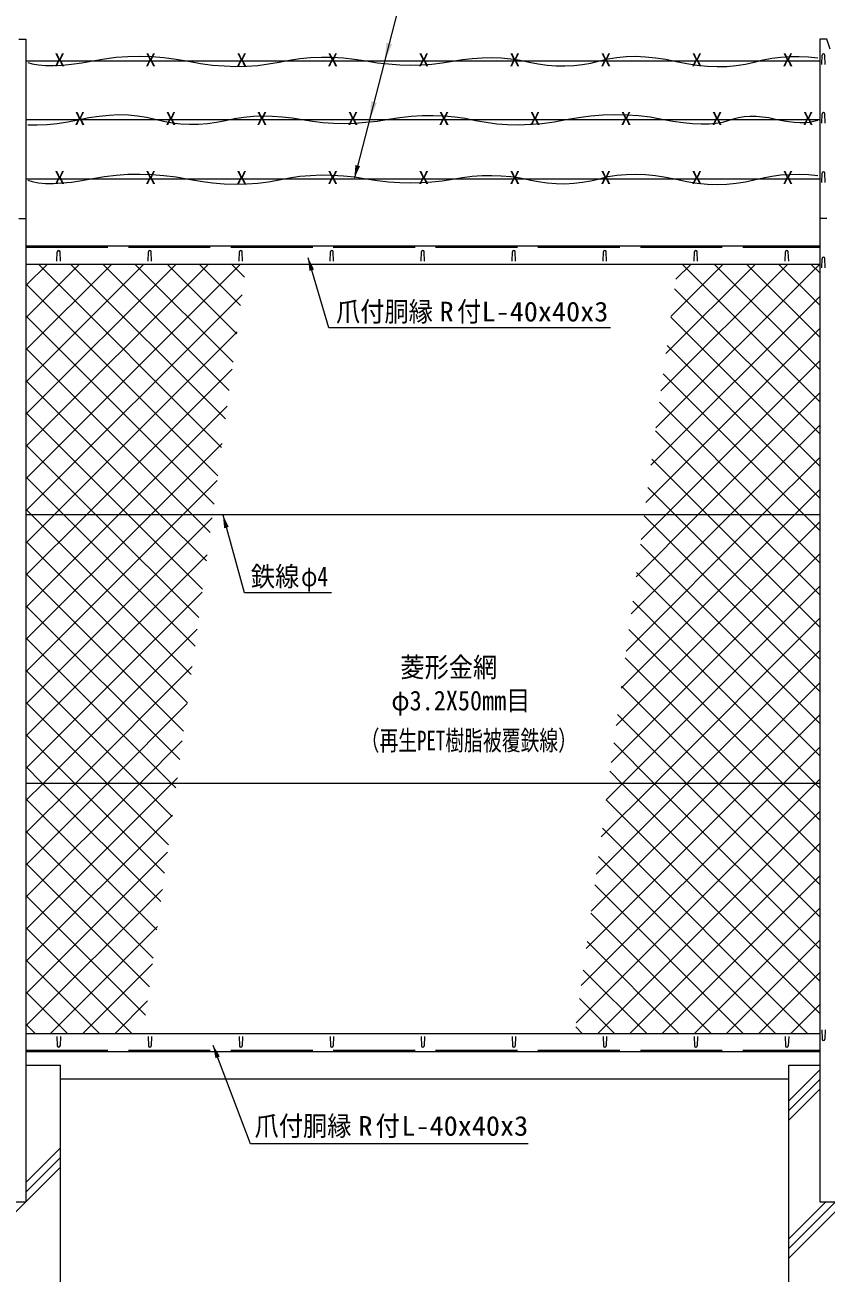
# Model space of a CAD drawing. Units: millimetres, scale not verified. Extents: x -4455 to 4455, y -3150 to 3150.
# Drawn here: x -3398 to -1638, y -1008 to 1734 of the extents above; entities that cross this region are included whole.
import ezdxf
from ezdxf.enums import TextEntityAlignment as Align

# ---------------------------------------------------------------- set-up
doc = ezdxf.new("R2010")
doc.units = ezdxf.units.MM
doc.header["$LTSCALE"] = 30
doc.linetypes.add('DASHED', pattern=[7.5, 6, -1.5])
for name, color, linetype, lineweight in [('0-0_1部材', 3, 'Continuous', 18), ('0-3_6文字', 3, 'Continuous', 9), ('0-5_4基礎', 4, 'Continuous', 18), ('0-7_GL', 7, 'Continuous', 9), ('0-A_2網', 4, 'Continuous', 18)]:
    doc.layers.add(name, color=color, linetype=linetype, lineweight=lineweight)
doc.styles.add('ＭＳ ゴシック', font='')
doc.styles.get('ＭＳ ゴシック').set_extended_font_data('MS Gothic')

msp = doc.modelspace()

# ---------------------------------------------------------------- linework, layer by layer
at = {"layer": '0-0_1部材', "color": 7, "lineweight": 9}
for p, q in [((-3411.67, 1702.39), (-3396.17, 1702.39)), ((-3396.17, 1702.39), (-3396.17, -851.32)), ((-1652.17, 1702.39), (-1652.17, -851.32)), ((-3411.67, 1308.68), (-3396.17, 1308.68)), ((-1636.67, 1308.68), (-1652.17, 1308.68)), ((-3396.17, 1248.68), (-1652.17, 1248.68)), ((-3396.17, 1208.68), (-1652.17, 1208.68)), ((-3396.17, 658.68), (-1652.17, 658.68)), ((-3396.17, 68.68), (-1652.17, 68.68)), ((-3396.17, -481.32), (-1652.17, -481.32)), ((-3396.17, -521.32), (-1652.17, -521.32)), ((-3452.17, -851.32), (-3396.17, -851.32)), ((-1652.17, -851.32), (-1596.17, -851.32))]:
    msp.add_line(p, q, dxfattribs=at)
at = {"layer": '0-0_1部材', "color": 1}
for p, q in [((-3396.17, 1654.68), (-1652.17, 1654.68)), ((-1677.21, 1663.85), (-1656.67, 1661.9)), ((-3396.17, 1525.83), (-1652.17, 1525.83)), ((-1677.21, 1405.09), (-1656.67, 1403.14)), ((-3396.17, 1395.93), (-1652.17, 1395.93))]:
    msp.add_line(p, q, dxfattribs=at)
at = {"layer": '0-0_1部材'}
for p, q in [((-1647.92, 1646.63), (-1647.17, 1667.13)), ((-1640.42, 1646.63), (-1641.17, 1667.13)), ((-1647.92, 1517.78), (-1647.17, 1538.28)), ((-1640.42, 1517.78), (-1641.17, 1538.28)), ((-1647.92, 1387.88), (-1647.17, 1408.38)), ((-1640.42, 1387.88), (-1641.17, 1408.38)), ((-3327.92, 1215.18), (-3327.17, 1235.68)), ((-3320.42, 1215.18), (-3321.17, 1235.68)), ((-3127.92, 1215.18), (-3127.17, 1235.68)), ((-3120.42, 1215.18), (-3121.17, 1235.68)), ((-2927.92, 1215.18), (-2927.17, 1235.68)), ((-2920.42, 1215.18), (-2921.17, 1235.68)), ((-2727.92, 1215.18), (-2727.17, 1235.68)), ((-2720.42, 1215.18), (-2721.17, 1235.68)), ((-2527.92, 1215.18), (-2527.17, 1235.68)), ((-2520.42, 1215.18), (-2521.17, 1235.68)), ((-2327.92, 1215.18), (-2327.17, 1235.68)), ((-2320.42, 1215.18), (-2321.17, 1235.68)), ((-2127.92, 1215.18), (-2127.17, 1235.68)), ((-2120.42, 1215.18), (-2121.17, 1235.68)), ((-1927.92, 1215.18), (-1927.17, 1235.68)), ((-1920.42, 1215.18), (-1921.17, 1235.68)), ((-1727.92, 1215.18), (-1727.17, 1235.68)), ((-1720.42, 1215.18), (-1721.17, 1235.68)), ((-1647.92, 1200.63), (-1647.17, 1221.13)), ((-1640.42, 1200.63), (-1641.17, 1221.13)), ((-3327.92, -487.82), (-3327.17, -508.32)), ((-3320.42, -487.82), (-3321.17, -508.32)), ((-3127.92, -487.82), (-3127.17, -508.32)), ((-3120.42, -487.82), (-3121.17, -508.32)), ((-2927.92, -487.82), (-2927.17, -508.32)), ((-2920.42, -487.82), (-2921.17, -508.32)), ((-2727.92, -487.82), (-2727.17, -508.32)), ((-2720.42, -487.82), (-2721.17, -508.32)), ((-2527.92, -487.82), (-2527.17, -508.32)), ((-2520.42, -487.82), (-2521.17, -508.32)), ((-2327.92, -487.82), (-2327.17, -508.32)), ((-2320.42, -487.82), (-2321.17, -508.32)), ((-2127.92, -487.82), (-2127.17, -508.32)), ((-2120.42, -487.82), (-2121.17, -508.32)), ((-1927.92, -487.82), (-1927.17, -508.32)), ((-1920.42, -487.82), (-1921.17, -508.32)), ((-1727.92, -487.82), (-1727.17, -508.32)), ((-1720.42, -487.82), (-1721.17, -508.32)), ((-1647.92, -473.27), (-1647.17, -493.77)), ((-1640.42, -473.27), (-1641.17, -493.77))]:
    msp.add_line(p, q, dxfattribs=at)
at = {"layer": '0-0_1部材', "color": 1, "linetype": 'DASHED'}
for p, q in [((-3396.17, 1245.68), (-1652.17, 1245.68)), ((-3396.17, -518.32), (-1652.17, -518.32))]:
    msp.add_line(p, q, dxfattribs=at)
at = {"layer": '0-0_1部材', "color": 7, "lineweight": 9}
msp.add_lwpolyline([(-1629.17, 1680.89), (-1636.67, 1702.39), (-1652.17, 1702.39)], dxfattribs=at)
at = {"layer": '0-0_1部材', "color": 1}
for points in [[(-3391.67, 1651.4), (-3382.43, 1648.57), (-3368.63, 1646.04), (-3353.08, 1644.68), (-3335.77, 1644.49), (-3316.7, 1645.47), (-3295.88, 1647.61), (-3273.31, 1650.92), (-3248.97, 1655.39), (-3223.64, 1659.8), (-3198.06, 1662.9), (-3172.22, 1664.69), (-3146.14, 1665.18), (-3119.81, 1664.36), (-3093.23, 1662.23), (-3066.4, 1658.8), (-3039.33, 1654.06), (-3012.41, 1649.31), (-2986.07, 1645.87), (-2960.31, 1643.72), (-2935.12, 1642.87), (-2910.5, 1643.32), (-2886.46, 1645.07), (-2863, 1648.12), (-2840.11, 1652.46), (-2817.34, 1656.87), (-2794.25, 1660.1), (-2770.84, 1662.16), (-2747.1, 1663.05), (-2723.04, 1662.76), (-2698.65, 1661.3), (-2673.93, 1658.67), (-2648.89, 1654.86), (-2623.88, 1651), (-2599.24, 1648.22), (-2574.97, 1646.51), (-2551.08, 1645.87), (-2527.57, 1646.31), (-2504.43, 1647.82), (-2481.66, 1650.4)], [(-2481.66, 1650.4), (-2459.28, 1654.06), (-2437.21, 1657.7), (-2415.42, 1660.25), (-2393.91, 1661.7), (-2372.67, 1662.05), (-2351.7, 1661.3), (-2331.01, 1659.45), (-2310.6, 1656.51), (-2290.46, 1652.46), (-2270.55, 1648.48), (-2250.81, 1645.72), (-2231.24, 1644.18), (-2211.85, 1643.87), (-2192.64, 1644.78), (-2173.6, 1646.92), (-2154.74, 1650.28), (-2136.05, 1654.86), (-2117.13, 1659.38), (-2097.59, 1662.57), (-2077.43, 1664.43), (-2056.64, 1664.94), (-2035.23, 1664.13), (-2013.19, 1661.97), (-1990.52, 1658.48), (-1967.23, 1653.66), (-1943.91, 1648.83), (-1921.13, 1645.34), (-1898.9, 1643.19), (-1877.22, 1642.37), (-1856.1, 1642.89), (-1835.52, 1644.75), (-1815.49, 1647.94), (-1796.02, 1652.46), (-1776.72, 1657.1), (-1757.21, 1660.65), (-1737.51, 1663.1), (-1717.61, 1664.45), (-1697.51, 1664.7), (-1677.21, 1663.85)], [(-2385.35, 1519.26), (-2408.24, 1523.61), (-2431, 1528.02), (-2454.09, 1531.25), (-2477.51, 1533.31), (-2501.25, 1534.19), (-2525.31, 1533.91), (-2549.7, 1532.45), (-2574.42, 1529.81), (-2599.46, 1526.01), (-2624.47, 1522.15), (-2649.11, 1519.36), (-2673.38, 1517.65), (-2697.27, 1517.02), (-2720.78, 1517.45), (-2743.92, 1518.96), (-2766.68, 1521.55), (-2789.07, 1525.21), (-2811.14, 1528.85), (-2832.93, 1531.4), (-2854.44, 1532.85), (-2875.68, 1533.2), (-2896.64, 1532.45), (-2917.33, 1530.6), (-2937.75, 1527.65), (-2957.89, 1523.61), (-2977.8, 1519.63), (-2997.54, 1516.87), (-3017.11, 1515.33), (-3036.49, 1515.02), (-3055.71, 1515.93), (-3074.75, 1518.07), (-3093.61, 1521.42), (-3112.3, 1526.01), (-3131.22, 1530.53), (-3150.75, 1533.72), (-3170.92, 1535.57), (-3191.71, 1536.09), (-3213.12, 1535.27), (-3235.16, 1533.12)], [(-1656.67, 1524.09), (-1665.44, 1521.52), (-1674.83, 1519.82), (-1685.09, 1518.92), (-1696.21, 1518.83), (-1708.18, 1519.53), (-1721.02, 1521.04), (-1734.72, 1523.35), (-1749.27, 1526.46), (-1764.02, 1529.49), (-1778.29, 1531.54), (-1792.08, 1532.62), (-1805.4, 1532.72), (-1818.24, 1531.86), (-1830.59, 1530.01), (-1842.48, 1527.2), (-1853.88, 1523.41), (-1865.92, 1519.72), (-1879.72, 1517.19), (-1895.27, 1515.83), (-1912.58, 1515.64), (-1931.64, 1516.61), (-1952.47, 1518.76), (-1975.04, 1522.07), (-1999.37, 1526.54), (-2024.71, 1530.95), (-2050.29, 1534.05), (-2076.12, 1535.84), (-2102.21, 1536.33), (-2128.54, 1535.51), (-2155.12, 1533.38), (-2181.94, 1529.95), (-2209.02, 1525.21), (-2235.94, 1520.46), (-2262.28, 1517.02), (-2288.04, 1514.87), (-2313.23, 1514.02), (-2337.85, 1514.47), (-2361.89, 1516.22), (-2385.35, 1519.26)], [(-3235.16, 1533.12), (-3257.83, 1529.63), (-3281.12, 1524.81), (-3304.44, 1519.98), (-3327.22, 1516.49), (-3349.45, 1514.34), (-3371.12, 1513.52), (-3391.67, 1514.03)], [(-3391.67, 1392.65), (-3382.43, 1389.81), (-3368.63, 1387.29), (-3353.08, 1385.93), (-3335.77, 1385.74), (-3316.7, 1386.71), (-3295.88, 1388.85), (-3273.31, 1392.16), (-3248.97, 1396.64), (-3223.64, 1401.04), (-3198.06, 1404.14), (-3172.22, 1405.94), (-3146.14, 1406.42), (-3119.81, 1405.6), (-3093.23, 1403.48), (-3066.4, 1400.04), (-3039.33, 1395.3), (-3012.41, 1390.56), (-2986.07, 1387.11), (-2960.31, 1384.97), (-2935.12, 1384.12), (-2910.5, 1384.57), (-2886.46, 1386.31), (-2863, 1389.36), (-2840.11, 1393.7), (-2817.34, 1398.11), (-2794.25, 1401.34), (-2770.84, 1403.4), (-2747.1, 1404.29), (-2723.04, 1404), (-2698.65, 1402.54), (-2673.93, 1399.91), (-2648.89, 1396.1), (-2623.88, 1392.24), (-2599.24, 1389.46), (-2574.97, 1387.75), (-2551.08, 1387.11), (-2527.57, 1387.55), (-2504.43, 1389.06), (-2481.66, 1391.64)], [(-2481.66, 1391.64), (-2459.28, 1395.3), (-2437.21, 1398.95), (-2415.42, 1401.49), (-2393.91, 1402.94), (-2372.67, 1403.29), (-2351.7, 1402.54), (-2331.01, 1400.7), (-2310.6, 1397.75), (-2290.46, 1393.7), (-2270.55, 1389.72), (-2250.81, 1386.96), (-2231.24, 1385.43), (-2211.85, 1385.12), (-2192.64, 1386.03), (-2173.6, 1388.16), (-2154.74, 1391.52), (-2136.05, 1396.1), (-2117.13, 1400.63), (-2097.59, 1403.82), (-2077.43, 1405.67), (-2056.64, 1406.19), (-2035.23, 1405.37), (-2013.19, 1403.22), (-1990.52, 1399.73), (-1967.23, 1394.9), (-1943.91, 1390.08), (-1921.13, 1386.59), (-1898.9, 1384.44), (-1877.22, 1383.62), (-1856.1, 1384.14), (-1835.52, 1385.99), (-1815.49, 1389.18), (-1796.02, 1393.7), (-1776.72, 1398.35), (-1757.21, 1401.89), (-1737.51, 1404.34), (-1717.61, 1405.69), (-1697.51, 1405.94), (-1677.21, 1405.09)]]:
    msp.add_lwpolyline(points, dxfattribs=at)
at = {"layer": '0-0_1部材'}
for centre, start, end in [((-1644.17, 1667.13), 0, 180), ((-1644.17, 1538.28), 0, 180), ((-1644.17, 1408.38), 0, 180), ((-3324.17, 1235.68), 0, 180), ((-3124.17, 1235.68), 0, 180), ((-2924.17, 1235.68), 0, 180), ((-2724.17, 1235.68), 0, 180), ((-2524.17, 1235.68), 0, 180), ((-2324.17, 1235.68), 0, 180), ((-2124.17, 1235.68), 0, 180), ((-1924.17, 1235.68), 0, 180), ((-1724.17, 1235.68), 0, 180), ((-1644.17, 1221.13), 0, 180), ((-3324.17, -508.32), 180, 0), ((-3124.17, -508.32), 180, 0), ((-2924.17, -508.32), 180, 0), ((-2724.17, -508.32), 180, 0), ((-2524.17, -508.32), 180, 0), ((-2324.17, -508.32), 180, 0), ((-2124.17, -508.32), 180, 0), ((-1924.17, -508.32), 180, 0), ((-1724.17, -508.32), 180, 0), ((-1644.17, -493.77), 180, 0)]:
    msp.add_arc(centre, 3, start, end, dxfattribs=at)
at = {"layer": '0-3_6文字', "color": 7}
for points in [[(-1856.84, 1783.57), (-2574.61, 1783.57), (-2674.28, 1397.86)], [(-2111.97, 1068.7), (-2730.81, 1068.7), (-2776.17, 1221.95)], [(-2724.47, 486.19), (-2915.61, 486.19), (-2963.13, 656.76)], [(-2292.95, -723.67), (-2903.08, -723.67), (-2984.85, -507.64)]]:
    msp.add_lwpolyline(points, dxfattribs=at)
at = {"layer": '0-3_6文字', "color": 1}
for points in [[(-2591.45, 1691.74), (-2604.36, 1695.08), (-2607.91, 1654.68)], [(-2624.75, 1562.89), (-2637.66, 1566.23), (-2641.21, 1525.83)]]:
    msp.add_solid(points, dxfattribs=at)
at = {"layer": '0-3_6文字', "color": 7}
for points in [[(-2674.78, 1395.93), (-2672.32, 1426.28), (-2662.23, 1423.67)], [(-2776.73, 1223.87), (-2763.23, 1196.58), (-2773.22, 1193.63)], [(-2963.66, 658.68), (-2950.59, 631.18), (-2960.63, 628.39)], [(-2985.56, -505.77), (-2970.07, -531.98), (-2979.81, -535.67)]]:
    msp.add_solid(points, dxfattribs=at)
at = {"layer": '0-5_4基礎', "color": 7, "lineweight": 9}
for p, q in [((-3396.17, -551.32), (-3320.22, -551.32)), ((-3320.22, -1151.32), (-3320.22, -551.32)), ((-1720.22, -1151.32), (-1720.22, -551.32)), ((-1720.22, -551.32), (-1652.17, -551.32))]:
    msp.add_line(p, q, dxfattribs=at)
at = {"layer": '0-5_4基礎'}
for p, q in [((-1720.22, -629.09), (-1652.17, -561.04)), ((-1720.22, -650.3), (-1652.17, -582.25)), ((-1720.22, -671.52), (-1652.17, -603.47)), ((-3396.17, -808.5), (-3320.22, -732.55)), ((-3396.17, -829.71), (-3320.22, -753.76)), ((-3520.22, -974.98), (-3320.22, -774.98)), ((-1720.22, -974.98), (-1520.22, -774.98)), ((-1720.22, -953.76), (-1617.78, -851.32)), ((-1720.22, -932.55), (-1638.99, -851.32))]:
    msp.add_line(p, q, dxfattribs=at)
at = {"layer": '0-7_GL'}
msp.add_line((-3320.22, -581.32), (-1720.22, -581.32), dxfattribs=at)
at = {"layer": '0-A_2網'}
for p, q in [((-3396.17, 1161.41), (-3348.9, 1208.68)), ((-3396.17, 1090.7), (-3278.19, 1208.68)), ((-3396.17, 1019.99), (-3207.48, 1208.68)), ((-3396.17, 949.28), (-3136.77, 1208.68)), ((-3396.17, 878.56), (-3066.06, 1208.68)), ((-3396.17, 807.85), (-2995.34, 1208.68)), ((-3396.17, 737.14), (-2924.63, 1208.68)), ((-2966.17, 806.06), (-3368.8, 1208.68)), ((-2957.82, 868.41), (-3298.09, 1208.68)), ((-2949.46, 930.76), (-3227.38, 1208.68)), ((-2941.1, 993.12), (-3156.67, 1208.68)), ((-2932.74, 1055.47), (-3085.96, 1208.68)), ((-2924.38, 1117.82), (-3015.25, 1208.68)), ((-2916.02, 1180.17), (-2944.54, 1208.68)), ((-2011.97, 848.55), (-1652.17, 1208.35)), ((-2001.03, 930.21), (-1722.55, 1208.68)), ((-1990.08, 1011.86), (-1793.26, 1208.68)), ((-1979.14, 1093.52), (-1863.97, 1208.68)), ((-1968.19, 1175.18), (-1934.68, 1208.68)), ((-1652.17, 906.27), (-1954.59, 1208.68)), ((-1652.17, 976.98), (-1883.87, 1208.68)), ((-1652.17, 1047.69), (-1813.16, 1208.68)), ((-1652.17, 1118.4), (-1742.45, 1208.68)), ((-1652.17, 1189.11), (-1671.74, 1208.68)), ((-2974.53, 743.71), (-3396.17, 1165.35)), ((-1652.17, 835.56), (-1970.98, 1154.37)), ((-3396.17, 666.43), (-2921.22, 1141.38)), ((-2022.92, 766.89), (-1652.17, 1137.64)), ((-2982.89, 681.35), (-3396.17, 1094.64)), ((-1652.17, 764.85), (-1979.34, 1092.01)), ((-3333.21, 658.68), (-2932.17, 1059.73)), ((-2033.87, 685.24), (-1652.17, 1066.93)), ((-3030.93, 658.68), (-3396.17, 1023.93)), ((-1652.17, 694.14), (-1987.7, 1029.66)), ((-1989.71, 658.68), (-1652.17, 996.22)), ((-3262.5, 658.68), (-2943.12, 978.07)), ((-1687.43, 658.68), (-1996.06, 967.31)), ((-3101.64, 658.68), (-3396.17, 953.22)), ((-1758.14, 658.68), (-2004.41, 904.96)), ((-1919, 658.68), (-1652.17, 925.51)), ((-3172.35, 658.68), (-3396.17, 882.5)), ((-3191.79, 658.68), (-2954.06, 896.41)), ((-1848.29, 658.68), (-1652.17, 854.8)), ((-1828.85, 658.68), (-2012.77, 842.61)), ((-3243.06, 658.68), (-3396.17, 811.79)), ((-3121.08, 658.68), (-2965.01, 814.76)), ((-1899.56, 658.68), (-2021.13, 780.25)), ((-1777.58, 658.68), (-1652.17, 784.09)), ((-3313.77, 658.68), (-3396.17, 741.08)), ((-3050.37, 658.68), (-2975.95, 733.1)), ((-1970.27, 658.68), (-2029.49, 717.9)), ((-3396.17, 595.72), (-3333.21, 658.68)), ((-3396.17, 525.01), (-3262.5, 658.68)), ((-3396.17, 454.3), (-3191.79, 658.68)), ((-3396.17, 383.59), (-3121.08, 658.68)), ((-3396.17, 312.88), (-3050.37, 658.68)), ((-3024.68, 369.59), (-3313.77, 658.68)), ((-3016.32, 431.94), (-3243.06, 658.68)), ((-3007.97, 494.3), (-3172.35, 658.68)), ((-2999.61, 556.65), (-3101.64, 658.68)), ((-2991.25, 619), (-3030.93, 658.68)), ((-2077.65, 358.61), (-1777.58, 658.68)), ((-2066.71, 440.27), (-1848.29, 658.68)), ((-2055.76, 521.92), (-1919, 658.68)), ((-2044.81, 603.58), (-1989.71, 658.68)), ((-1652.17, 340.59), (-1970.27, 658.68)), ((-1652.17, 411.3), (-1899.56, 658.68)), ((-1652.17, 482.01), (-1828.85, 658.68)), ((-1652.17, 552.72), (-1758.14, 658.68)), ((-1652.17, 623.43), (-1687.43, 658.68)), ((-3396.17, 242.17), (-2986.9, 651.44)), ((-2099.54, 195.3), (-1652.17, 642.67)), ((-1652.17, 269.88), (-2037.85, 655.55)), ((-3041.4, 244.89), (-3396.17, 599.66)), ((-1652.17, 199.17), (-2046.21, 593.2)), ((-3396.17, 171.46), (-2997.85, 569.79)), ((-2110.49, 113.64), (-1652.17, 571.95)), ((-3049.76, 182.53), (-3396.17, 528.95)), ((-1652.17, 128.45), (-2054.56, 530.84)), ((-2084.73, 68.68), (-1652.17, 501.24)), ((-3396.17, 100.75), (-3008.79, 488.13)), ((-1663.11, 68.68), (-2062.92, 468.49)), ((-3058.12, 120.18), (-3396.17, 458.24)), ((-2014.02, 68.68), (-1652.17, 430.53)), ((-3077.33, 68.68), (-3396.17, 387.53)), ((-3357.53, 68.68), (-3019.74, 406.47)), ((-1733.82, 68.68), (-2071.28, 406.14)), ((-1943.31, 68.68), (-1652.17, 359.82)), ((-1804.54, 68.68), (-2079.64, 343.79)), ((-3148.04, 68.68), (-3396.17, 316.82)), ((-3286.82, 68.68), (-3030.68, 324.81)), ((-1875.25, 68.68), (-2088, 281.43)), ((-1872.6, 68.68), (-1652.17, 289.11)), ((-3218.75, 68.68), (-3396.17, 246.11)), ((-3216.11, 68.68), (-3041.63, 243.16)), ((-1945.96, 68.68), (-2096.36, 219.08)), ((-1801.89, 68.68), (-1652.17, 218.4)), ((-3289.46, 68.68), (-3396.17, 175.4)), ((-2016.67, 68.68), (-2104.71, 156.73)), ((-1731.18, 68.68), (-1652.17, 147.69)), ((-3360.17, 68.68), (-3396.17, 104.69)), ((-2087.38, 68.68), (-2113.07, 94.38)), ((-3396.17, 30.04), (-3357.53, 68.68)), ((-3396.17, -40.67), (-3286.82, 68.68)), ((-3396.17, -111.39), (-3216.11, 68.68)), ((-3099.91, -191.58), (-3360.17, 68.68)), ((-3091.55, -129.23), (-3289.46, 68.68)), ((-3083.19, -66.87), (-3218.75, 68.68)), ((-3074.83, -4.52), (-3148.04, 68.68)), ((-3066.47, 57.83), (-3077.33, 68.68)), ((-2187.11, -457.96), (-1660.47, 68.68)), ((-2176.17, -376.3), (-1731.18, 68.68)), ((-2165.22, -294.64), (-1801.89, 68.68)), ((-2154.27, -212.99), (-1872.6, 68.68)), ((-2143.33, -131.33), (-1943.31, 68.68)), ((-2132.38, -49.67), (-2014.02, 68.68)), ((-2121.44, 31.98), (-2084.73, 68.68)), ((-1652.17, -366.52), (-2087.38, 68.68)), ((-1652.17, -295.81), (-2016.67, 68.68)), ((-1652.17, -225.1), (-1945.96, 68.68)), ((-1652.17, -154.39), (-1875.25, 68.68)), ((-1652.17, -83.68), (-1804.54, 68.68)), ((-1652.17, -12.97), (-1733.82, 68.68)), ((-1652.17, 57.74), (-1663.11, 68.68)), ((-1660.47, 68.68), (-1652.17, 76.98)), ((-3108.27, -253.93), (-3396.17, 33.98)), ((-1652.17, -437.23), (-2121.43, 32.03)), ((-2139.76, -481.32), (-1652.17, 6.27)), ((-3396.17, -323.52), (-3074.47, -1.81)), ((-3116.62, -316.28), (-3396.17, -36.73)), ((-1678.8, -481.32), (-2129.79, -30.33)), ((-2069.05, -481.32), (-1652.17, -64.44)), ((-3396.17, -394.23), (-3085.42, -83.47)), ((-3124.98, -378.64), (-3396.17, -107.44)), ((-1749.51, -481.32), (-2138.15, -92.68)), ((-1998.34, -481.32), (-1652.17, -135.15)), ((-1820.22, -481.32), (-2146.51, -155.03)), ((-3396.17, -464.94), (-3096.36, -165.13)), ((-3133.34, -440.99), (-3396.17, -178.16)), ((-1890.93, -481.32), (-2154.86, -217.38)), ((-1927.63, -481.32), (-1652.17, -205.86)), ((-3163.72, -481.32), (-3396.17, -248.87)), ((-3341.84, -481.32), (-3107.31, -246.78)), ((-1961.64, -481.32), (-2163.22, -279.74)), ((-1856.92, -481.32), (-1652.17, -276.57)), ((-3234.43, -481.32), (-3396.17, -319.58)), ((-3271.13, -481.32), (-3118.25, -328.44)), ((-2032.35, -481.32), (-2171.58, -342.09)), ((-1786.21, -481.32), (-1652.17, -347.28)), ((-3305.14, -481.32), (-3396.17, -390.29)), ((-3200.42, -481.32), (-3129.2, -410.1)), ((-2103.06, -481.32), (-2179.94, -404.44)), ((-1715.5, -481.32), (-1652.17, -417.99)), ((-3375.86, -481.32), (-3396.17, -461)), ((-2173.77, -481.32), (-2188.3, -466.79))]:
    msp.add_line(p, q, dxfattribs=at)
for points in [[(-2088.6, 276.95), (-1706.87, 658.68), (-1652.17, 713.38)], [(-3033.04, 307.24), (-3384.48, 658.68), (-3396.17, 670.37)], [(-3396.17, -182.1), (-3145.4, 68.68), (-3052.58, 161.5)], [(-3396.17, -252.81), (-3074.68, 68.68), (-3063.52, 79.84)]]:
    msp.add_lwpolyline(points, dxfattribs=at)

# ---------------------------------------------------------------- texts
at = {"layer": '0-0_1部材', "color": 1, "style": 'ＭＳ ゴシック', "width": 1.2}
for p in [(-3334, 1634.41), (-3134, 1634.41), (-2934, 1634.41), (-2734, 1634.41), (-2534, 1634.41), (-2334, 1634.41), (-2134, 1634.41), (-1934, 1634.41), (-1734, 1634.41), (-3289.48, 1505.56), (-3089.48, 1505.56), (-2889.48, 1505.56), (-2689.48, 1505.56), (-2489.48, 1505.56), (-2289.48, 1505.56), (-2089.48, 1505.56), (-1889.48, 1505.56), (-1689.48, 1505.56), (-3334, 1375.65), (-3134, 1375.65), (-2934, 1375.65), (-2734, 1375.65), (-2534, 1375.65), (-2334, 1375.65), (-2134, 1375.65), (-1934, 1375.65), (-1734, 1375.65)]:
    msp.add_text('X', height=28.81, dxfattribs=at).set_placement(p, align=Align.BOTTOM_LEFT)
at = {"layer": '0-0_1部材', "style": 'ＭＳ ゴシック'}
for s, width, p in [('鉄線', 0.9, (-2902.03, 487.77)), ('φ4', 0.8, (-2791.7, 487.77))]:
    msp.add_text(s, height=43.33, dxfattribs=dict(at, width=width)).set_placement(p, align=Align.BOTTOM_LEFT)
at = {"layer": '0-3_6文字', "style": 'ＭＳ ゴシック'}
for s, height, width, p in [('爪付胴縁  付', 43.33, 0.9, (-2714.87, 1069.63)), ('R', 43.33, 1.05, (-2487.45, 1069.63)), ('L-40x40x3', 43.33, 1.05, (-2395.25, 1069.63)), ('菱形金網', 43.33, 0.9, (-2573.61, 288.39)), ('φ3.2X50mm目', 43.3, 0.9, (-2593.43, 215.2)), ('（再生PET樹脂被覆鉄線）', 43.3, 0.7, (-2660.77, 127.49)), ('爪付胴縁  付', 43.33, 0.9, (-2893.79, -719.14)), ('R', 43.33, 1.05, (-2665.63, -719.14)), ('L-40x40x3', 43.33, 1.05, (-2571.22, -719.14))]:
    msp.add_text(s, height=height, dxfattribs=dict(at, width=width)).set_placement(p, align=Align.BOTTOM_LEFT)

doc.saveas('drawing.dxf')
